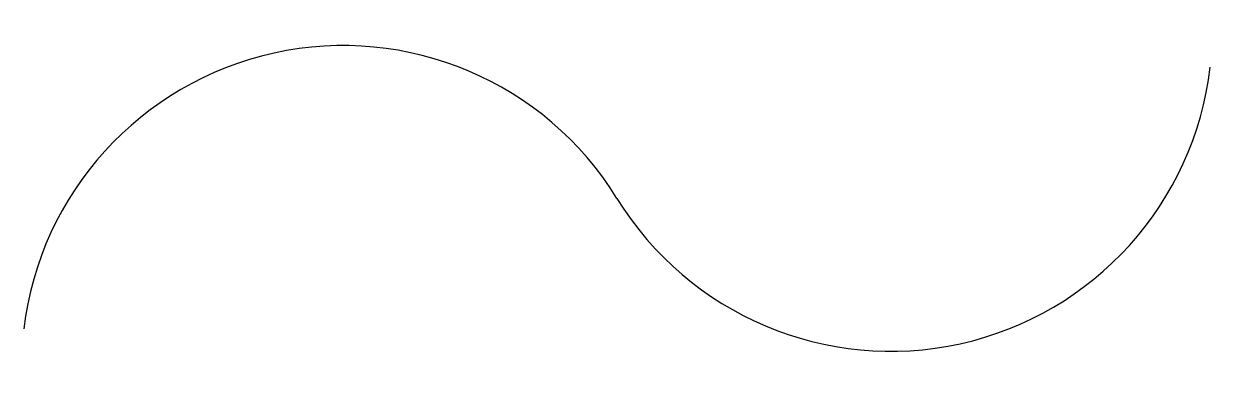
# Model space of a CAD drawing. Extents: x 78.71 to 86.87, y 33.44 to 35.85.
import ezdxf

# ---------------------------------------------------------------- set-up
doc = ezdxf.new("R2010")
doc.units = 0
doc.header["$MEASUREMENT"] = 0
doc.layers.get('0').update_dxf_attribs({"linetype": 'CONTINUOUS'})
doc.layers.add('DIM', color=2, linetype='CONTINUOUS')

# ---------------------------------------------------------------- blocks, each defined once
blk = doc.blocks.new('V5')
for centre, start, end in [((-1.0435, -0.0305), 31.6572, 173.1466), ((0.0024, 0.6144), 211.6572, 353.2945)]:
    blk.add_arc(centre, 0.6144, start, end)
blk = doc.blocks.new('BLK0')
at = {"color": 0, "linetype": 'CONTINUOUS', "xscale": 2.99999999999997, "yscale": 2.99999999999997, "zscale": 2.99999999999997}
blk.add_blockref('V5', (1.5807, 0), dxfattribs=at)

msp = doc.modelspace()

# ---------------------------------------------------------------- block references
at = {"layer": 'DIM', "xscale": 1.2, "yscale": 1.2, "zscale": 1.2}
msp.add_blockref('BLK0', (82.7649, 33.5934), dxfattribs=at)

doc.saveas('drawing.dxf')
